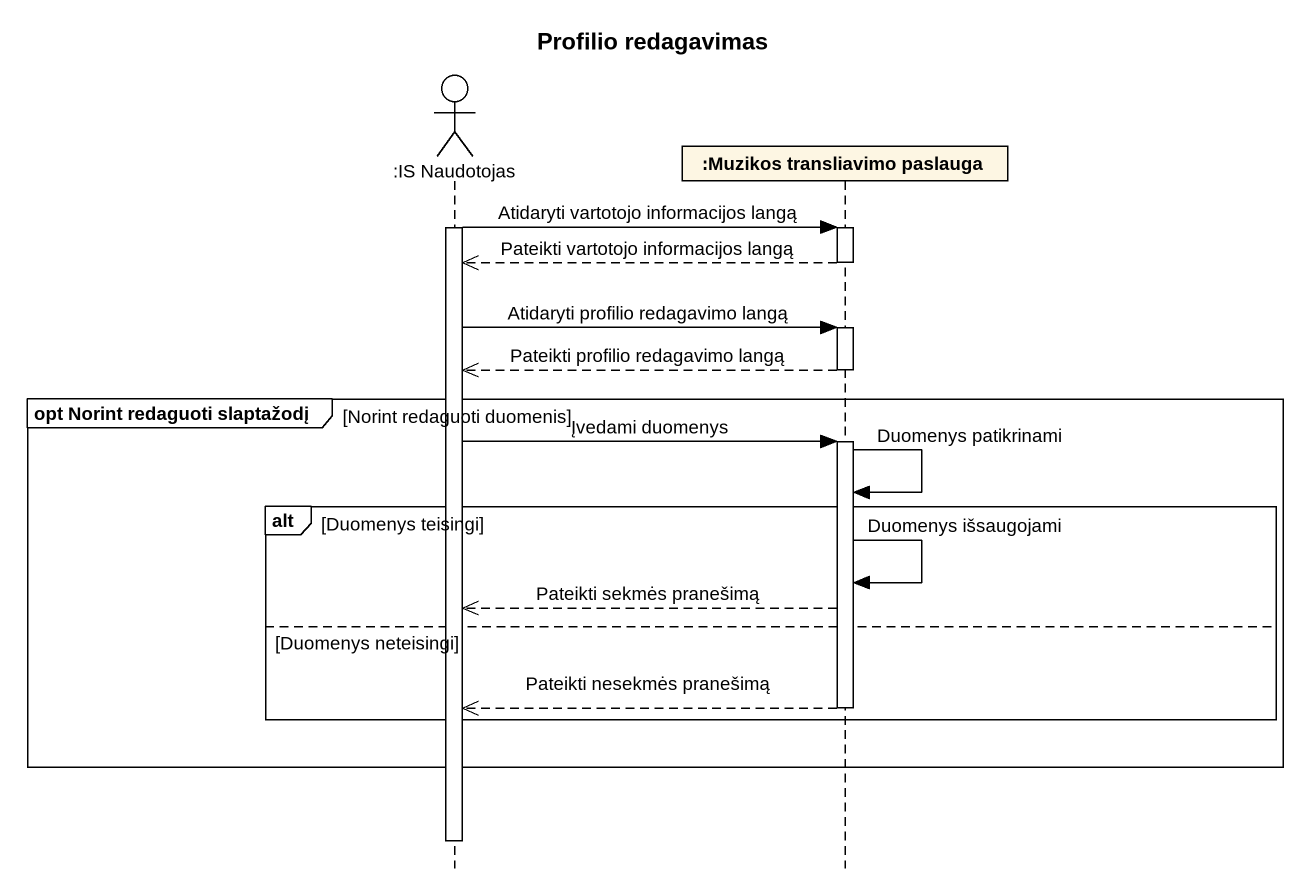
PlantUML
@startuml
title Profilio redagavimas
hide footbox
actor ":IS Naudotojas" as IS_Naudotojas
participant ":Muzikos transliavimo paslauga" as Muzikos_transliavimo

activate IS_Naudotojas
IS_Naudotojas -> Muzikos_transliavimo : Atidaryti vartotojo informacijos langą
activate Muzikos_transliavimo
Muzikos_transliavimo -->> IS_Naudotojas : Pateikti vartotojo informacijos langą
deactivate Muzikos_transliavimo
IS_Naudotojas -> Muzikos_transliavimo : Atidaryti profilio redagavimo langą
activate Muzikos_transliavimo
Muzikos_transliavimo -->> IS_Naudotojas : Pateikti profilio redagavimo langą
deactivate Muzikos_transliavimo
group opt Norint redaguoti slaptažodį [Norint redaguoti duomenis]
  IS_Naudotojas -> Muzikos_transliavimo : Įvedami duomenys
  activate Muzikos_transliavimo
  Muzikos_transliavimo -> Muzikos_transliavimo : Duomenys patikrinami
  alt Duomenys teisingi
    Muzikos_transliavimo -> Muzikos_transliavimo : Duomenys išsaugojami
    Muzikos_transliavimo -->> IS_Naudotojas : Pateikti sekmės pranešimą
  else Duomenys neteisingi
    Muzikos_transliavimo -->> IS_Naudotojas : Pateikti nesekmės pranešimą
    deactivate Muzikos_transliavimo
  end
end
deactivate IS_Naudotojas
@enduml
